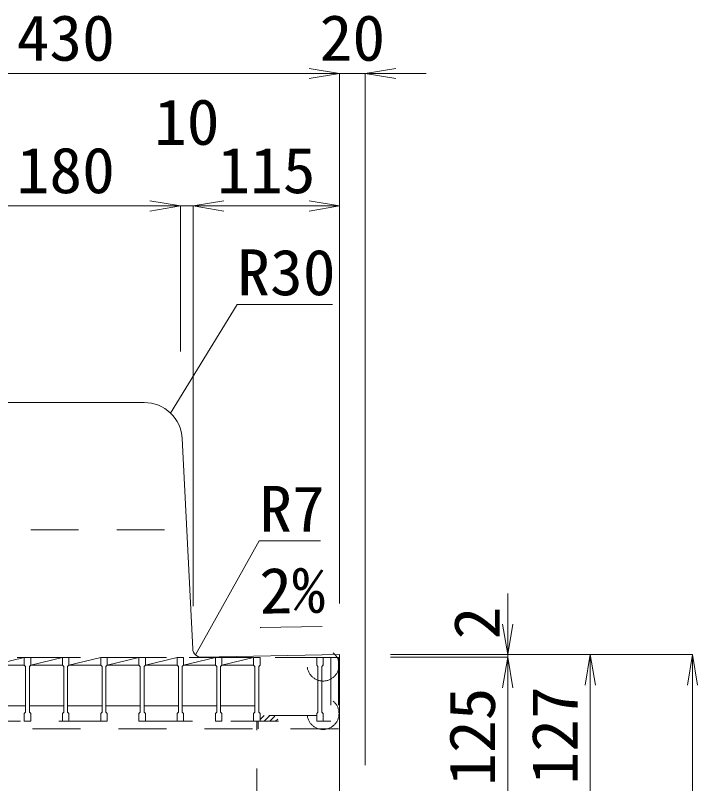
# Model space of a CAD drawing. Units: millimetres at full size; some dimension numbers follow another scale. Extents: x -734 to 58102, y 49499 to 87169.
# Drawn here: x 16270 to 16805, y 58159 to 58763 of the extents above; entities that cross this region are included whole.
import ezdxf
from ezdxf.enums import TextEntityAlignment as Align

# ---------------------------------------------------------------- set-up
doc = ezdxf.new("R2010")
doc.units = ezdxf.units.MM
doc.header["$LTSCALE"] = 50
doc.header["$PDMODE"] = 32
doc.header["$PDSIZE"] = 25
doc.linetypes.add('USER1', pattern=[1.35, 0.75, -0.6])
for name, color, linetype, lineweight in [('寸法線', 7, 'Continuous', 13), ('引出線', 4, 'Continuous', 13), ('本体', 2, 'Continuous', 20), ('ｸﾞﾚｰﾁﾝｸﾞ', 7, 'USER1', 9)]:
    doc.layers.add(name, color=color, linetype=linetype, lineweight=lineweight)
doc.styles.add('ＭＳ 明朝', font='')
doc.styles.get('ＭＳ 明朝').set_extended_font_data('MS Mincho')

# ---------------------------------------------------------------- blocks, each defined once
blk = doc.blocks.new('open_arrow')
at = {"color": 0, "linetype": 'Continuous', "lineweight": -2}
blk.add_lwpolyline([(7.5, 1.25), (0, 0), (7.5, -1.25)], dxfattribs=at)

msp = doc.modelspace()

# ---------------------------------------------------------------- hatches: boundary and pattern name
at = {"layer": 'ｸﾞﾚｰﾁﾝｸﾞ'}
h = msp.add_hatch(dxfattribs=at)
h.set_pattern_fill('USER', color=256, style=0, pattern_type=2)
h.set_pattern_definition([(45, (15595.99, 57891.57), (-2.24506, 2.24506), [37.5, -30])])
h.paths.add_polyline_path([(16506.5, 58213.05), (16506.5, 58208.55), (16487.5, 58208.55), (16462, 58208.55), (16462, 58213.05), (16487.5, 58213.05)])

# ---------------------------------------------------------------- linework, layer by layer
at = {"layer": '寸法線'}
for p, q in [((16094.5, 58717.29), (16524.5, 58717.29)), ((16476.5, 58717.29), (16592.5, 58717.29)), ((16524.5, 58300.87), (16524.5, 58717.29)), ((16524.5, 58300.87), (16524.5, 58717.29)), ((16544.5, 58173.87), (16544.5, 58717.29)), ((16219.5, 58613.25), (16399.5, 58613.25)), ((16351.5, 58613.25), (16457.5, 58613.25)), ((16399.5, 58498.87), (16399.5, 58613.25)), ((16399.5, 58498.87), (16399.5, 58613.25)), ((16409.5, 58298.87), (16409.5, 58613.25)), ((16409.5, 58613.25), (16524.5, 58613.25)), ((16409.5, 58298.87), (16409.5, 58613.25)), ((16524.5, 58300.87), (16524.5, 58613.25)), ((16656.43, 58308.85), (16656.43, 58210.85)), ((16564.52, 58260.85), (16801.49, 58260.85)), ((16564.52, 58260.85), (16656.43, 58260.85)), ((16564.52, 58260.85), (16721.23, 58260.85)), ((16564.52, 58258.85), (16656.43, 58258.85)), ((16564.52, 58258.85), (16656.43, 58258.85)), ((16656.43, 58258.85), (16656.43, 58133.85)), ((16721.23, 58260.85), (16721.23, 58133.85)), ((16801.49, 58260.85), (16801.49, 56683.85))]:
    msp.add_line(p, q, dxfattribs=at)
at = {"layer": '引出線'}
for points in [[(16391.64, 58450.59), (16444.1, 58535.92), (16518.77, 58535.92)], [(16411.39, 58260.57), (16461.42, 58350.17), (16509.35, 58350.17)], [(16462.15, 58282.03), (16510.86, 58283.01), (16462.12, 58282.03)]]:
    msp.add_lwpolyline(points, dxfattribs=at)
at = {"layer": '本体'}
for p, q in [((16247.85, 58458.85), (16371.15, 58458.85)), ((16409.18, 58265.34), (16400.92, 58430.49)), ((16524.5, 58260.85), (16416.31, 58258.69)), ((16524.5, 58260.85), (16524.5, 58133.85))]:
    msp.add_line(p, q, dxfattribs=at)
at = {"layer": '本体', "linetype": 'USER1', "lineweight": 9}
for p, q in [((16214.5, 58358.85), (16404.5, 58358.85)), ((16459.5, 58133.85), (16459.5, 58208.85))]:
    msp.add_line(p, q, dxfattribs=at)
at = {"layer": '本体'}
for centre, radius, start, end in [((16370.96, 58428.85), 30, 2.8624, 90), ((16416.17, 58265.69), 7, 182.86258, 271.1457)]:
    msp.add_arc(centre, radius, start, end, dxfattribs=at)
at = {"layer": 'ｸﾞﾚｰﾁﾝｸﾞ'}
for p, q in [((16523.5, 58258.55), (16095.5, 58258.55)), ((16511.5, 58258.55), (16107.5, 58258.55)), ((16252, 58252.55), (16277, 58258.55)), ((16277, 58258.55), (16282, 58258.55)), ((16277, 58258.55), (16277, 58252.55)), ((16277, 58258.55), (16282, 58258.55)), ((16277, 58258.55), (16277, 58252.55)), ((16277, 58258.55), (16282, 58258.55)), ((16277, 58258.55), (16277, 58252.55)), ((16282, 58252.55), (16307, 58258.55)), ((16282, 58258.55), (16282, 58252.55)), ((16282, 58258.55), (16282, 58252.55)), ((16282, 58258.55), (16282, 58252.55)), ((16307, 58258.55), (16312, 58258.55)), ((16307, 58258.55), (16307, 58252.55)), ((16307, 58258.55), (16312, 58258.55)), ((16307, 58258.55), (16307, 58252.55)), ((16307, 58258.55), (16312, 58258.55)), ((16307, 58258.55), (16307, 58252.55)), ((16312, 58252.55), (16337, 58258.55)), ((16312, 58258.55), (16312, 58252.55)), ((16312, 58258.55), (16312, 58252.55)), ((16312, 58258.55), (16312, 58252.55)), ((16337, 58258.55), (16342, 58258.55)), ((16337, 58258.55), (16342, 58258.55)), ((16337, 58258.55), (16342, 58258.55)), ((16337, 58258.55), (16337, 58252.55)), ((16337, 58258.55), (16337, 58252.55)), ((16337, 58258.55), (16337, 58252.55)), ((16342, 58258.55), (16342, 58252.55)), ((16342, 58258.55), (16342, 58252.55)), ((16342, 58258.55), (16342, 58252.55)), ((16342, 58252.55), (16367, 58258.55)), ((16367, 58258.55), (16372, 58258.55)), ((16367, 58258.55), (16372, 58258.55)), ((16367, 58258.55), (16372, 58258.55)), ((16367, 58258.55), (16367, 58252.55)), ((16367, 58258.55), (16367, 58252.55)), ((16367, 58258.55), (16367, 58252.55)), ((16372, 58258.55), (16372, 58252.55)), ((16372, 58258.55), (16372, 58252.55)), ((16372, 58258.55), (16372, 58252.55)), ((16372, 58252.55), (16397, 58258.55)), ((16397, 58258.55), (16402, 58258.55)), ((16397, 58258.55), (16402, 58258.55)), ((16397, 58258.55), (16402, 58258.55)), ((16397, 58258.55), (16397, 58252.55)), ((16397, 58258.55), (16397, 58252.55)), ((16397, 58258.55), (16397, 58252.55)), ((16402, 58258.55), (16402, 58252.55)), ((16402, 58258.55), (16402, 58252.55)), ((16402, 58258.55), (16402, 58252.55)), ((16402, 58252.55), (16427, 58258.55)), ((16427, 58258.55), (16432, 58258.55)), ((16427, 58258.55), (16432, 58258.55)), ((16427, 58258.55), (16432, 58258.55)), ((16427, 58258.55), (16427, 58252.55)), ((16427, 58258.55), (16427, 58252.55)), ((16427, 58258.55), (16427, 58252.55)), ((16432, 58258.55), (16432, 58252.55)), ((16432, 58258.55), (16432, 58252.55)), ((16432, 58258.55), (16432, 58252.55)), ((16432, 58252.55), (16457, 58258.55)), ((16457, 58258.55), (16462, 58258.55)), ((16457, 58258.55), (16462, 58258.55)), ((16457, 58258.55), (16462, 58258.55)), ((16457, 58258.55), (16457, 58252.55)), ((16457, 58258.55), (16457, 58252.55)), ((16457, 58258.55), (16457, 58252.55)), ((16462, 58258.55), (16462, 58252.55)), ((16462, 58258.55), (16462, 58252.55)), ((16462, 58258.55), (16462, 58252.55)), ((16487, 58258.55), (16492, 58258.55)), ((16487, 58258.55), (16492, 58258.55)), ((16487, 58258.55), (16492, 58258.55)), ((16506.5, 58258.55), (16511.5, 58258.55)), ((16506.5, 58258.55), (16506.5, 58252.55)), ((16506.5, 58258.55), (16511.5, 58258.55)), ((16506.5, 58258.55), (16506.5, 58252.55)), ((16506.5, 58258.55), (16511.5, 58258.55)), ((16506.5, 58258.55), (16506.5, 58252.55)), ((16511.5, 58252.55), (16511.5, 58258.55)), ((16511.5, 58258.55), (16511.5, 58252.55)), ((16511.5, 58258.55), (16511.5, 58252.55)), ((16511.5, 58258.55), (16511.5, 58252.55)), ((16511.5, 58258.55), (16511.5, 58252.55)), ((16511.5, 58258.55), (16511.5, 58252.55)), ((16511.5, 58258.55), (16511.5, 58252.55)), ((16517.5, 58258.55), (16517.5, 58208.55)), ((16523.5, 58258.55), (16523.5, 58202.55)), ((16252, 58252.55), (16277, 58252.55)), ((16277, 58252.55), (16278, 58251.55)), ((16277, 58252.55), (16278, 58251.55)), ((16277, 58252.55), (16278, 58251.55)), ((16282, 58252.55), (16281, 58251.55)), ((16282, 58252.55), (16281, 58251.55)), ((16282, 58252.55), (16281, 58251.55)), ((16282, 58252.55), (16307, 58252.55)), ((16307, 58252.55), (16308, 58251.55)), ((16307, 58252.55), (16308, 58251.55)), ((16307, 58252.55), (16308, 58251.55)), ((16312, 58252.55), (16311, 58251.55)), ((16312, 58252.55), (16311, 58251.55)), ((16312, 58252.55), (16311, 58251.55)), ((16312, 58252.55), (16337, 58252.55)), ((16337, 58252.55), (16338, 58251.55)), ((16337, 58252.55), (16338, 58251.55)), ((16337, 58252.55), (16338, 58251.55)), ((16342, 58252.55), (16341, 58251.55)), ((16342, 58252.55), (16341, 58251.55)), ((16342, 58252.55), (16341, 58251.55)), ((16342, 58252.55), (16367, 58252.55)), ((16367, 58252.55), (16368, 58251.55)), ((16367, 58252.55), (16368, 58251.55)), ((16367, 58252.55), (16368, 58251.55)), ((16372, 58252.55), (16371, 58251.55)), ((16372, 58252.55), (16371, 58251.55)), ((16372, 58252.55), (16371, 58251.55)), ((16372, 58252.55), (16397, 58252.55)), ((16397, 58252.55), (16398, 58251.55)), ((16397, 58252.55), (16398, 58251.55)), ((16397, 58252.55), (16398, 58251.55)), ((16402, 58252.55), (16401, 58251.55)), ((16402, 58252.55), (16401, 58251.55)), ((16402, 58252.55), (16401, 58251.55)), ((16402, 58252.55), (16427, 58252.55)), ((16427, 58252.55), (16428, 58251.55)), ((16427, 58252.55), (16428, 58251.55)), ((16427, 58252.55), (16428, 58251.55)), ((16432, 58252.55), (16431, 58251.55)), ((16432, 58252.55), (16431, 58251.55)), ((16432, 58252.55), (16431, 58251.55)), ((16432, 58252.55), (16457, 58252.55)), ((16457, 58252.55), (16458, 58251.55)), ((16457, 58252.55), (16458, 58251.55)), ((16457, 58252.55), (16458, 58251.55)), ((16462, 58252.55), (16461, 58251.55)), ((16462, 58252.55), (16461, 58251.55)), ((16462, 58252.55), (16461, 58251.55)), ((16506.5, 58252.55), (16507.5, 58251.55)), ((16506.5, 58252.55), (16507.5, 58251.55)), ((16506.5, 58252.55), (16507.5, 58251.55)), ((16511.5, 58252.55), (16510.5, 58251.55)), ((16511.5, 58252.55), (16510.5, 58251.55)), ((16511.5, 58252.55), (16510.5, 58251.55)), ((16278, 58251.55), (16278, 58215.55)), ((16278, 58251.55), (16278, 58215.55)), ((16278, 58251.55), (16278, 58215.55)), ((16281, 58251.55), (16281, 58215.55)), ((16281, 58251.55), (16281, 58215.55)), ((16281, 58251.55), (16281, 58215.55)), ((16308, 58251.55), (16308, 58215.55)), ((16308, 58251.55), (16308, 58215.55)), ((16308, 58251.55), (16308, 58215.55)), ((16311, 58251.55), (16311, 58215.55)), ((16311, 58251.55), (16311, 58215.55)), ((16311, 58251.55), (16311, 58215.55)), ((16338, 58251.55), (16338, 58215.55)), ((16338, 58251.55), (16338, 58215.55)), ((16338, 58251.55), (16338, 58215.55)), ((16341, 58251.55), (16341, 58215.55)), ((16341, 58251.55), (16341, 58215.55)), ((16341, 58251.55), (16341, 58215.55)), ((16368, 58251.55), (16368, 58215.55)), ((16368, 58251.55), (16368, 58215.55)), ((16368, 58251.55), (16368, 58215.55)), ((16371, 58251.55), (16371, 58215.55)), ((16371, 58251.55), (16371, 58215.55)), ((16371, 58251.55), (16371, 58215.55)), ((16398, 58251.55), (16398, 58215.55)), ((16398, 58251.55), (16398, 58215.55)), ((16398, 58251.55), (16398, 58215.55)), ((16401, 58251.55), (16401, 58215.55)), ((16401, 58251.55), (16401, 58215.55)), ((16401, 58251.55), (16401, 58215.55)), ((16428, 58251.55), (16428, 58215.55)), ((16428, 58251.55), (16428, 58215.55)), ((16428, 58251.55), (16428, 58215.55)), ((16431, 58251.55), (16431, 58215.55)), ((16431, 58251.55), (16431, 58215.55)), ((16431, 58251.55), (16431, 58215.55)), ((16458, 58251.55), (16458, 58215.55)), ((16458, 58251.55), (16458, 58215.55)), ((16458, 58251.55), (16458, 58215.55)), ((16461, 58251.55), (16461, 58215.55)), ((16461, 58251.55), (16461, 58215.55)), ((16461, 58251.55), (16461, 58215.55)), ((16507.5, 58251.55), (16507.5, 58215.55)), ((16507.5, 58251.55), (16507.5, 58215.55)), ((16507.5, 58251.55), (16507.5, 58215.55)), ((16510.5, 58251.55), (16510.5, 58215.55)), ((16510.5, 58251.55), (16510.5, 58215.55)), ((16510.5, 58251.55), (16510.5, 58215.55)), ((16251, 58220.55), (16278, 58220.55)), ((16281, 58220.55), (16308, 58220.55)), ((16311, 58220.55), (16338, 58220.55)), ((16341, 58220.55), (16368, 58220.55)), ((16371, 58220.55), (16398, 58220.55)), ((16401, 58220.55), (16428, 58220.55)), ((16431, 58220.55), (16458, 58220.55)), ((16277, 58214.55), (16278, 58215.55)), ((16277, 58214.55), (16278, 58215.55)), ((16277, 58214.55), (16278, 58215.55)), ((16277, 58208.55), (16277, 58214.55)), ((16277, 58208.55), (16277, 58214.55)), ((16277, 58208.55), (16277, 58214.55)), ((16282, 58214.55), (16281, 58215.55)), ((16282, 58214.55), (16281, 58215.55)), ((16282, 58214.55), (16281, 58215.55)), ((16282, 58208.55), (16282, 58214.55)), ((16282, 58208.55), (16282, 58214.55)), ((16282, 58208.55), (16282, 58214.55)), ((16307, 58214.55), (16308, 58215.55)), ((16307, 58214.55), (16308, 58215.55)), ((16307, 58214.55), (16308, 58215.55)), ((16307, 58208.55), (16307, 58214.55)), ((16307, 58208.55), (16307, 58214.55)), ((16307, 58208.55), (16307, 58214.55)), ((16312, 58214.55), (16311, 58215.55)), ((16312, 58214.55), (16311, 58215.55)), ((16312, 58214.55), (16311, 58215.55)), ((16312, 58208.55), (16312, 58214.55)), ((16312, 58208.55), (16312, 58214.55)), ((16312, 58208.55), (16312, 58214.55)), ((16337, 58214.55), (16338, 58215.55)), ((16337, 58214.55), (16338, 58215.55)), ((16337, 58214.55), (16338, 58215.55)), ((16337, 58208.55), (16337, 58214.55)), ((16337, 58208.55), (16337, 58214.55)), ((16337, 58208.55), (16337, 58214.55)), ((16342, 58214.55), (16341, 58215.55)), ((16342, 58214.55), (16341, 58215.55)), ((16342, 58214.55), (16341, 58215.55)), ((16342, 58208.55), (16342, 58214.55)), ((16342, 58208.55), (16342, 58214.55)), ((16342, 58208.55), (16342, 58214.55)), ((16367, 58214.55), (16368, 58215.55)), ((16367, 58214.55), (16368, 58215.55)), ((16367, 58214.55), (16368, 58215.55)), ((16367, 58208.55), (16367, 58214.55)), ((16367, 58208.55), (16367, 58214.55)), ((16367, 58208.55), (16367, 58214.55)), ((16372, 58214.55), (16371, 58215.55)), ((16372, 58214.55), (16371, 58215.55)), ((16372, 58214.55), (16371, 58215.55)), ((16372, 58208.55), (16372, 58214.55)), ((16372, 58208.55), (16372, 58214.55)), ((16372, 58208.55), (16372, 58214.55)), ((16397, 58214.55), (16398, 58215.55)), ((16397, 58214.55), (16398, 58215.55)), ((16397, 58214.55), (16398, 58215.55)), ((16397, 58208.55), (16397, 58214.55)), ((16397, 58208.55), (16397, 58214.55)), ((16397, 58208.55), (16397, 58214.55)), ((16402, 58214.55), (16401, 58215.55)), ((16402, 58214.55), (16401, 58215.55)), ((16402, 58214.55), (16401, 58215.55)), ((16402, 58208.55), (16402, 58214.55)), ((16402, 58208.55), (16402, 58214.55)), ((16402, 58208.55), (16402, 58214.55)), ((16427, 58214.55), (16428, 58215.55)), ((16427, 58214.55), (16428, 58215.55)), ((16427, 58214.55), (16428, 58215.55)), ((16427, 58208.55), (16427, 58214.55)), ((16427, 58208.55), (16427, 58214.55)), ((16427, 58208.55), (16427, 58214.55)), ((16432, 58214.55), (16431, 58215.55)), ((16432, 58214.55), (16431, 58215.55)), ((16432, 58214.55), (16431, 58215.55)), ((16432, 58208.55), (16432, 58214.55)), ((16432, 58208.55), (16432, 58214.55)), ((16432, 58208.55), (16432, 58214.55)), ((16457, 58214.55), (16458, 58215.55)), ((16457, 58214.55), (16458, 58215.55)), ((16457, 58214.55), (16458, 58215.55)), ((16457, 58208.55), (16457, 58214.55)), ((16457, 58208.55), (16457, 58214.55)), ((16457, 58208.55), (16457, 58214.55)), ((16462, 58214.55), (16461, 58215.55)), ((16462, 58214.55), (16461, 58215.55)), ((16462, 58214.55), (16461, 58215.55)), ((16462, 58208.55), (16462, 58214.55)), ((16462, 58208.55), (16462, 58214.55)), ((16462, 58208.55), (16462, 58214.55)), ((16506.5, 58213.05), (16462, 58213.05)), ((16506.5, 58214.55), (16507.5, 58215.55)), ((16506.5, 58214.55), (16507.5, 58215.55)), ((16506.5, 58214.55), (16507.5, 58215.55)), ((16506.5, 58208.55), (16506.5, 58214.55)), ((16506.5, 58208.55), (16506.5, 58214.55)), ((16506.5, 58208.55), (16506.5, 58214.55)), ((16511.5, 58214.55), (16510.5, 58215.55)), ((16511.5, 58214.55), (16510.5, 58215.55)), ((16511.5, 58214.55), (16510.5, 58215.55)), ((16511.5, 58208.55), (16511.5, 58214.55)), ((16511.5, 58208.55), (16511.5, 58214.55)), ((16511.5, 58208.55), (16511.5, 58214.55)), ((16511.5, 58208.55), (16511.5, 58214.55)), ((16511.5, 58208.55), (16511.5, 58214.55)), ((16511.5, 58208.55), (16511.5, 58214.55)), ((16101.5, 58208.55), (16517.5, 58208.55)), ((16277, 58208.55), (16282, 58208.55)), ((16277, 58208.55), (16282, 58208.55)), ((16277, 58208.55), (16282, 58208.55)), ((16307, 58208.55), (16312, 58208.55)), ((16307, 58208.55), (16312, 58208.55)), ((16307, 58208.55), (16312, 58208.55)), ((16337, 58208.55), (16342, 58208.55)), ((16337, 58208.55), (16342, 58208.55)), ((16337, 58208.55), (16342, 58208.55)), ((16367, 58208.55), (16372, 58208.55)), ((16367, 58208.55), (16372, 58208.55)), ((16367, 58208.55), (16372, 58208.55)), ((16397, 58208.55), (16402, 58208.55)), ((16397, 58208.55), (16402, 58208.55)), ((16397, 58208.55), (16402, 58208.55)), ((16427, 58208.55), (16432, 58208.55)), ((16427, 58208.55), (16432, 58208.55)), ((16427, 58208.55), (16432, 58208.55)), ((16457, 58208.55), (16462, 58208.55)), ((16457, 58208.55), (16462, 58208.55)), ((16457, 58208.55), (16462, 58208.55)), ((16460.5, 58208.55), (16460.5, 58202.55)), ((16506.5, 58208.55), (16511.5, 58208.55)), ((16506.5, 58208.55), (16511.5, 58208.55)), ((16506.5, 58208.55), (16511.5, 58208.55)), ((16523.5, 58202.55), (16095.5, 58202.55))]:
    msp.add_line(p, q, dxfattribs=at)
for p in [(16511.5, 58252.55), (16511.5, 58214.55)]:
    msp.add_point(p, dxfattribs=at)

# ---------------------------------------------------------------- block references
at = {"layer": '寸法線', "xscale": 3.2, "yscale": 3.2}
for p, rotation in [((16524.5, 58717.29), 180), ((16524.5, 58717.29), 180), ((16399.5, 58613.25), 180), ((16399.5, 58613.25), 180), ((16524.5, 58613.25), 180), ((16656.43, 58260.85), 90), ((16656.43, 58258.85), 270), ((16656.43, 58258.85), 270), ((16721.23, 58260.85), 270), ((16801.49, 58260.85), 270)]:
    msp.add_blockref('open_arrow', p, dxfattribs=dict(at, rotation=rotation))
for p in [(16544.5, 58717.29), (16409.5, 58613.25), (16409.5, 58613.25)]:
    msp.add_blockref('open_arrow', p, dxfattribs=at)
at = {"layer": '引出線', "xscale": 0.0533, "yscale": 0.0533}
for p, rotation in [((16391.64, 58450.59), 58.4), ((16462.15, 58282.03), 1.1), ((16411.39, 58260.57), 60.8)]:
    msp.add_blockref('open_arrow', p, dxfattribs=dict(at, rotation=rotation))

# ---------------------------------------------------------------- texts
at = {"layer": '寸法線', "style": 'ＭＳ 明朝', "width": 1.05}
for s, p in [('430', (16309.5, 58745.31)), ('20', (16534.5, 58745.31)), ('10', (16404.5, 58679.25)), ('180', (16309.5, 58641.27)), ('115', (16467, 58641.27))]:
    msp.add_text(s, height=36.03, dxfattribs=at).set_placement(p, align=Align.MIDDLE_CENTER)
for s, p in [('2', (16632.15, 58285.63)), ('125', (16628.41, 58196.35)), ('127', (16693.21, 58197.35))]:
    msp.add_text(s, height=36.03, rotation=90, dxfattribs=at).set_placement(p, align=Align.MIDDLE_CENTER)
at = {"layer": '引出線', "style": 'ＭＳ 明朝', "width": 1.05}
for s, p in [('R30', (16444.1, 58579.12)), ('R7', (16461.42, 58393.37))]:
    msp.add_text(s, height=36.03, dxfattribs=at).set_placement(p, align=Align.TOP_LEFT)
msp.add_text('2%', height=36.03, rotation=1.146, dxfattribs=at).set_placement((16461.18, 58328.93), align=Align.TOP_LEFT)

doc.saveas('drawing.dxf')
